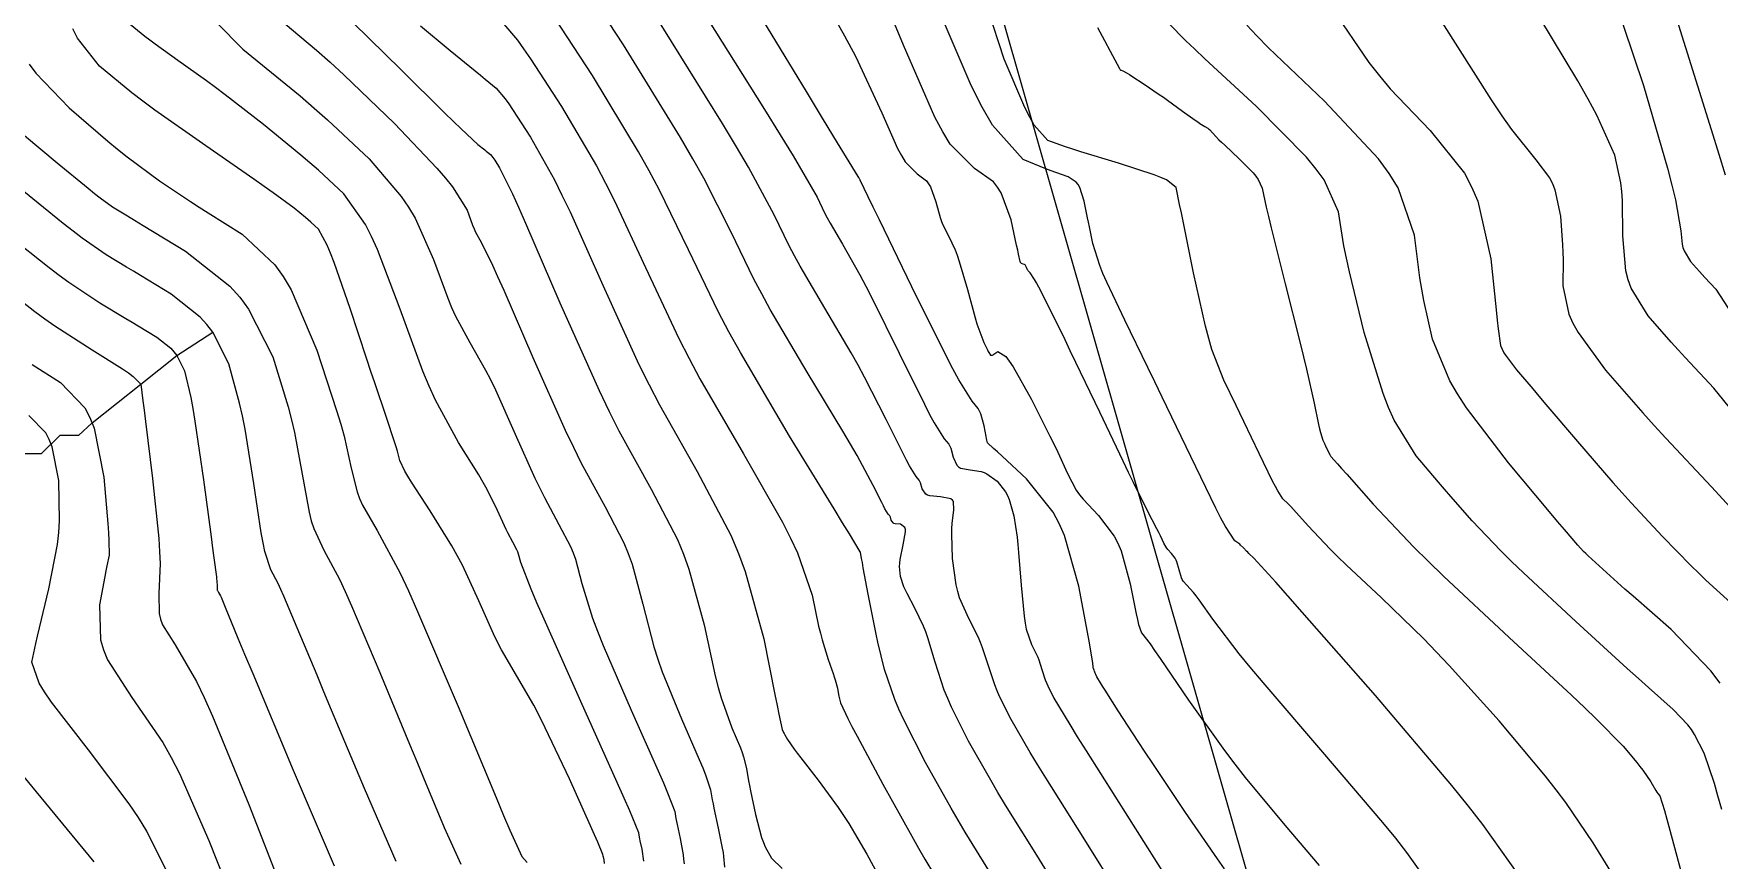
# Model space of a CAD drawing. Header units: metres. Extents: x 837117 to 838479, y 1189012 to 1191015.
# Drawn here: x 837875.6 to 837966.1, y 1189723.4 to 1189767.8 of the extents above; entities that cross this region are included whole.
import ezdxf

# ---------------------------------------------------------------- set-up
doc = ezdxf.new("R2010")
doc.units = ezdxf.units.M
doc.header["$LTSCALE"] = 0.3
for name, color, linetype in [('COTAS 10', 1, 'Continuous'), ('COTAS INT', 252, 'Continuous'), ('DRENAJE', 5, 'Continuous'), ('VIA1', 50, 'Continuous')]:
    doc.layers.add(name, color=color, linetype=linetype)

msp = doc.modelspace()

# ---------------------------------------------------------------- linework, layer by layer
at = {"layer": 'COTAS 10'}
for points in [[(837955.361, 1189722.611), (837953.435, 1189725.334), (837952.654, 1189726.328), (837951.765, 1189727.426), (837947.658, 1189732.258), (837943.731, 1189736.744), (837942.956, 1189737.624), (837942.316, 1189738.347), (837941.132, 1189739.648), (837940.862, 1189739.899), (837940.799, 1189739.96), (837940.742, 1189740.018), (837940.574, 1189740.194), (837940.421, 1189740.343), (837940.372, 1189740.384), (837940.319, 1189740.423), (837940.106, 1189740.564), (837939.601, 1189741.342), (837939.365, 1189741.784), (837939.088, 1189742.324), (837937.739, 1189745.094), (837936.209, 1189748.293), (837935.818, 1189749.103), (837935.44, 1189749.882), (837934.191, 1189752.422), (837933.224, 1189754.469), (837933.024, 1189754.937), (837932.853, 1189755.362), (837932.482, 1189756.539), (837932.302, 1189757.434), (837932.252, 1189757.68), (837932.202, 1189757.927), (837932.02, 1189758.812), (837931.777, 1189759.551), (837931.688, 1189759.704), (837931.59, 1189759.836), (837931.157, 1189760.125), (837930.485, 1189760.356), (837930.237, 1189760.45), (837929.961, 1189760.558), (837928.74, 1189761.054), (837927.082, 1189762.905), (837926.531, 1189763.867), (837925.94, 1189765.022), (837923.477, 1189770.816)], [(837945.36, 1189769.122), (837947.311, 1189766.266), (837947.874, 1189765.545), (837948.447, 1189764.854), (837950.6, 1189762.612), (837952.449, 1189760.312), (837952.83, 1189759.585), (837953.155, 1189758.819), (837953.857, 1189755.727), (837954.139, 1189752.976), (837954.2, 1189752.425), (837954.253, 1189751.964), (837954.381, 1189751.062), (837954.562, 1189750.676), (837954.648, 1189750.541), (837954.75, 1189750.393), (837955.246, 1189749.759), (837956.112, 1189748.733), (837956.446, 1189748.339), (837956.82, 1189747.896), (837958.515, 1189745.9), (837960.409, 1189743.713), (837960.909, 1189743.15), (837961.398, 1189742.606), (837963.08, 1189740.798), (837964.624, 1189739.227), (837965.027, 1189738.833), (837965.42, 1189738.456), (837966.75, 1189737.243)], [(837892.746, 1189768.391), (837895.33, 1189765.877), (837897.659, 1189763.563), (837898.141, 1189763.091), (837898.552, 1189762.693), (837899.447, 1189761.865), (837899.813, 1189761.569), (837899.89, 1189761.506), (837899.958, 1189761.451), (837900.114, 1189761.32), (837900.246, 1189761.164), (837900.297, 1189761.093), (837900.354, 1189761.01), (837900.615, 1189760.61), (837901.296, 1189759.206), (837901.618, 1189758.49), (837901.998, 1189757.632), (837903.852, 1189753.351), (837905.962, 1189748.649), (837906.503, 1189747.526), (837907.025, 1189746.481), (837908.756, 1189743.351), (837910.17, 1189740.635), (837910.493, 1189739.851), (837910.785, 1189739.053), (837911.593, 1189736.054), (837912.196, 1189733.327), (837912.359, 1189732.701), (837912.52, 1189732.13), (837913.088, 1189730.532), (837913.548, 1189729.446), (837913.64, 1189729.197), (837913.718, 1189728.972), (837913.874, 1189728.346), (837913.983, 1189727.677), (837914.032, 1189727.425), (837914.088, 1189727.143), (837914.359, 1189725.881), (837914.687, 1189724.638), (837914.78, 1189724.367), (837914.874, 1189724.128), (837915.221, 1189723.533), (837915.79, 1189722.978)], [(837933.944, 1189721.464), (837931.953, 1189724.651), (837929.956, 1189727.835), (837929.514, 1189728.555), (837929.12, 1189729.205), (837928.095, 1189730.967), (837927.475, 1189732.204), (837927.335, 1189732.522), (837927.21, 1189732.83), (837926.874, 1189733.857), (837926.562, 1189734.829), (837926.453, 1189735.103), (837926.332, 1189735.38), (837925.813, 1189736.395), (837925.323, 1189737.515), (837925.222, 1189737.858), (837925.136, 1189738.214), (837924.946, 1189739.62), (837924.901, 1189740.933), (837924.906, 1189741.231), (837924.917, 1189741.501), (837925.019, 1189742.239), (837925, 1189742.681), (837924.935, 1189742.764), (837924.845, 1189742.831), (837924.304, 1189742.928), (837923.721, 1189742.988), (837923.604, 1189743.031), (837923.507, 1189743.084), (837923.315, 1189743.37), (837923.226, 1189743.691), (837923.194, 1189743.766), (837923.157, 1189743.835), (837922.996, 1189744.034), (837922.636, 1189744.602), (837922.474, 1189744.902), (837922.285, 1189745.265), (837921.38, 1189747.095), (837920.218, 1189749.371), (837919.868, 1189750.015), (837919.505, 1189750.665), (837918.09, 1189753.065), (837916.762, 1189755.32), (837916.453, 1189755.879), (837916.17, 1189756.409), (837915.362, 1189758.09), (837913.986, 1189760.651), (837913.345, 1189761.737), (837912.591, 1189762.986), (837908.932, 1189768.858)], [(837875.334, 1189766.166), (837875.69, 1189765.691), (837877.482, 1189763.836), (837879.558, 1189762.04), (837880.093, 1189761.602), (837880.611, 1189761.19), (837882.336, 1189759.916), (837883.999, 1189758.804), (837884.478, 1189758.494), (837884.964, 1189758.183), (837886.785, 1189757.051), (837888.539, 1189755.402), (837888.984, 1189754.765), (837889.41, 1189754.05), (837890.801, 1189750.816), (837891.858, 1189747.565), (837892.074, 1189746.839), (837892.257, 1189746.189), (837892.638, 1189744.469), (837892.952, 1189743.209), (837893.091, 1189742.849), (837893.254, 1189742.485), (837894.032, 1189741.127), (837895.264, 1189738.832), (837895.712, 1189737.877), (837896.208, 1189736.782), (837898.386, 1189731.674), (837900.421, 1189726.778), (837900.826, 1189725.818), (837901.163, 1189725.029), (837901.808, 1189723.609), (837902.091, 1189723.29)], [(837875.495, 1189750.049), (837877.024, 1189749.068), (837878.327, 1189747.723), (837878.6, 1189747.205), (837878.833, 1189746.623), (837879.358, 1189743.997), (837879.567, 1189741.503), (837879.601, 1189741.006), (837879.626, 1189740.592), (837879.629, 1189739.794), (837879.512, 1189739.232), (837879.461, 1189738.967), (837879.401, 1189738.654), (837879.117, 1189737.13), (837879.178, 1189735.253), (837879.335, 1189734.718), (837879.554, 1189734.176), (837880.854, 1189732.162), (837882.523, 1189729.733), (837882.975, 1189728.929), (837883.422, 1189728.068), (837884.999, 1189724.484), (837886.307, 1189721.179)]]:
    msp.add_lwpolyline(points, dxfattribs=at)
at = {"layer": 'COTAS INT'}
for points in [[(837931.154, 1189720.949), (837929.468, 1189723.684), (837927.792, 1189726.379), (837927.382, 1189727.058), (837926.996, 1189727.708), (837925.797, 1189729.813), (837924.887, 1189731.629), (837924.682, 1189732.097), (837924.498, 1189732.549), (837924.005, 1189734.057), (837923.62, 1189735.358), (837923.504, 1189735.681), (837923.384, 1189735.987), (837922.918, 1189736.956), (837922.501, 1189737.74), (837922.411, 1189737.93), (837922.333, 1189738.107), (837922.144, 1189738.649), (837922.098, 1189739.192), (837922.109, 1189739.371), (837922.131, 1189739.562), (837922.298, 1189740.354), (837922.418, 1189741.055), (837922.41, 1189741.188), (837922.385, 1189741.295), (837922.147, 1189741.461), (837921.856, 1189741.49), (837921.798, 1189741.511), (837921.749, 1189741.538), (837921.653, 1189741.681), (837921.609, 1189741.841), (837921.593, 1189741.878), (837921.575, 1189741.913), (837921.494, 1189742.012), (837921.315, 1189742.295), (837921.234, 1189742.445), (837921.14, 1189742.626), (837920.688, 1189743.539), (837919.817, 1189745.15), (837919.458, 1189745.772), (837919.048, 1189746.47), (837917.142, 1189749.623), (837915.154, 1189752.997), (837914.693, 1189753.834), (837914.269, 1189754.628), (837913.06, 1189757.142), (837911.588, 1189760.047), (837910.999, 1189761.088), (837910.332, 1189762.23), (837907.269, 1189767.209), (837904.186, 1189771.928)], [(837939.549, 1189722.955), (837939.173, 1189723.486), (837937.464, 1189725.978), (837935.7, 1189728.605), (837935.29, 1189729.222), (837934.914, 1189729.791), (837933.838, 1189731.449), (837933.142, 1189732.549), (837933.006, 1189732.765), (837932.893, 1189732.944), (837932.69, 1189733.274), (837932.651, 1189733.352), (837932.642, 1189733.373), (837932.634, 1189733.392), (837932.613, 1189733.457), (837932.593, 1189733.518), (837932.586, 1189733.536), (837932.578, 1189733.553), (837932.546, 1189733.617), (837932.513, 1189733.715), (837932.505, 1189733.754), (837932.499, 1189733.797), (837932.48, 1189733.997), (837932.357, 1189734.773), (837932.284, 1189735.18), (837932.195, 1189735.671), (837931.732, 1189738.138), (837930.954, 1189740.854), (837930.665, 1189741.503), (837930.344, 1189742.105), (837928.92, 1189743.907), (837927.605, 1189745.119), (837927.354, 1189745.35), (837927.15, 1189745.536), (837926.821, 1189745.831), (837926.786, 1189745.972), (837926.768, 1189746.061), (837926.746, 1189746.171), (837926.639, 1189746.749), (837926.461, 1189747.391), (837926.395, 1189747.541), (837926.322, 1189747.679), (837925.999, 1189748.079), (837925.278, 1189749.215), (837924.954, 1189749.817), (837924.577, 1189750.544), (837922.764, 1189754.208), (837921.021, 1189757.812), (837920.687, 1189758.502), (837920.418, 1189759.057), (837919.986, 1189759.948), (837919.976, 1189759.965), (837919.974, 1189759.969), (837919.971, 1189759.973), (837919.965, 1189759.986), (837919.926, 1189760.051), (837919.903, 1189760.089), (837919.874, 1189760.134), (837919.726, 1189760.368), (837918.569, 1189762.266), (837917.904, 1189763.36), (837917.09, 1189764.701), (837912.904, 1189771.6)], [(837950.782, 1189721.833), (837949.349, 1189723.838), (837948.749, 1189724.594), (837948.061, 1189725.439), (837944.843, 1189729.215), (837941.627, 1189732.956), (837940.94, 1189733.778), (837940.342, 1189734.507), (837938.918, 1189736.367), (837938.19, 1189737.408), (837938.031, 1189737.621), (837937.89, 1189737.802), (837937.534, 1189738.183), (837937.327, 1189738.412), (837937.28, 1189738.498), (837937.237, 1189738.592), (837937.117, 1189739.012), (837936.999, 1189739.441), (837936.956, 1189739.541), (837936.91, 1189739.633), (837936.707, 1189739.898), (837936.504, 1189740.111), (837936.458, 1189740.171), (837936.416, 1189740.23), (837936.301, 1189740.445), (837936.114, 1189740.844), (837936.026, 1189741.019), (837935.924, 1189741.222), (837935.426, 1189742.189), (837934.668, 1189743.699), (837934.401, 1189744.244), (837934.109, 1189744.845), (837932.85, 1189747.474), (837931.572, 1189750.15), (837931.268, 1189750.781), (837930.987, 1189751.363), (837930.152, 1189753.067), (837929.572, 1189754.204), (837929.452, 1189754.429), (837929.348, 1189754.616), (837929.117, 1189754.967), (837929.012, 1189755.071), (837928.989, 1189755.102), (837928.968, 1189755.135), (837928.91, 1189755.259), (837928.857, 1189755.367), (837928.838, 1189755.388), (837928.818, 1189755.406), (837928.73, 1189755.44), (837928.647, 1189755.466), (837928.63, 1189755.479), (837928.615, 1189755.494), (837928.58, 1189755.569), (837928.493, 1189755.969), (837928.445, 1189756.189), (837928.387, 1189756.457), (837928.088, 1189757.817), (837927.563, 1189759.255), (837927.362, 1189759.572), (837927.136, 1189759.853), (837926.121, 1189760.572), (837924.824, 1189761.884), (837924.42, 1189762.539), (837923.998, 1189763.32), (837922.312, 1189767.192), (837920.5, 1189771.556)], [(837910.596, 1189770.508), (837914.851, 1189763.742), (837915.69, 1189762.386), (837916.383, 1189761.255), (837917.664, 1189759.038), (837918.071, 1189758.191), (837918.213, 1189757.924), (837918.369, 1189757.643), (837919.038, 1189756.507), (837919.962, 1189754.861), (837920.277, 1189754.258), (837920.619, 1189753.592), (837922.072, 1189750.651), (837923.431, 1189747.905), (837923.714, 1189747.36), (837923.957, 1189746.908), (837924.498, 1189746.057), (837924.74, 1189745.757), (837924.794, 1189745.653), (837924.844, 1189745.541), (837924.977, 1189745.06), (837925.175, 1189744.628), (837925.266, 1189744.547), (837925.372, 1189744.482), (837925.882, 1189744.386), (837926.477, 1189744.3), (837926.635, 1189744.241), (837926.791, 1189744.168), (837927.333, 1189743.78), (837927.792, 1189743.2), (837927.895, 1189743.006), (837927.988, 1189742.797), (837928.239, 1189741.922), (837928.411, 1189740.761), (837928.454, 1189740.371), (837928.495, 1189739.952), (837928.628, 1189738.194), (837928.785, 1189736.519), (837928.842, 1189736.152), (837928.905, 1189735.827), (837929.179, 1189735.006), (837929.455, 1189734.466), (837929.519, 1189734.32), (837929.578, 1189734.174), (837929.743, 1189733.657), (837929.922, 1189733.111), (837929.989, 1189732.947), (837930.063, 1189732.778), (837930.392, 1189732.121), (837931.243, 1189730.702), (837931.645, 1189730.052), (837932.12, 1189729.291), (837936.735, 1189721.978)], [(837884.048, 1189769.81), (837886.826, 1189766.979), (837889.901, 1189764.467), (837890.656, 1189763.819), (837891.37, 1189763.192), (837893.601, 1189761.097), (837895.323, 1189759.074), (837895.717, 1189758.491), (837896.075, 1189757.898), (837897.065, 1189755.676), (837897.822, 1189753.603), (837898.033, 1189753.104), (837898.245, 1189752.638), (837899.014, 1189751.228), (837899.858, 1189749.745), (837900.117, 1189749.233), (837900.387, 1189748.677), (837901.455, 1189746.305), (837902.508, 1189743.944), (837902.769, 1189743.395), (837903.017, 1189742.892), (837903.802, 1189741.455), (837904.416, 1189740.276), (837904.556, 1189739.935), (837904.683, 1189739.589), (837905.034, 1189738.287), (837905.601, 1189736.426), (837905.865, 1189735.727), (837906.174, 1189734.948), (837907.676, 1189731.474), (837909.132, 1189728.211), (837909.413, 1189727.566), (837909.64, 1189727.032), (837910.019, 1189726.038), (837910.083, 1189725.653), (837910.112, 1189725.504), (837910.146, 1189725.336), (837910.309, 1189724.578), (837910.466, 1189723.705), (837910.496, 1189723.466), (837910.52, 1189723.228)], [(837888.19, 1189769.086), (837890.774, 1189766.929), (837891.505, 1189766.279), (837892.242, 1189765.607), (837894.963, 1189762.989), (837897.243, 1189760.591), (837897.704, 1189760.058), (837898.09, 1189759.581), (837898.865, 1189758.329), (837899.158, 1189757.527), (837899.24, 1189757.335), (837899.322, 1189757.155), (837899.619, 1189756.61), (837900.227, 1189755.378), (837900.505, 1189754.765), (837900.831, 1189754.034), (837902.403, 1189750.412), (837904.142, 1189746.513), (837904.573, 1189745.607), (837904.983, 1189744.776), (837906.279, 1189742.403), (837907.293, 1189740.456), (837907.524, 1189739.893), (837907.734, 1189739.321), (837908.314, 1189737.17), (837908.899, 1189734.876), (837909.112, 1189734.214), (837909.347, 1189733.539), (837910.382, 1189731.003), (837911.34, 1189728.828), (837911.527, 1189728.381), (837911.679, 1189728.002), (837911.946, 1189727.192), (837912.036, 1189726.652), (837912.077, 1189726.443), (837912.124, 1189726.208), (837912.353, 1189725.144), (837912.573, 1189724.072), (837912.615, 1189723.831), (837912.648, 1189723.616), (837912.702, 1189723.042)], [(837926.983, 1189722.717), (837925.628, 1189724.923), (837925.251, 1189725.561), (837924.873, 1189726.211), (837923.5, 1189728.66), (837922.322, 1189730.964), (837922.067, 1189731.524), (837921.842, 1189732.05), (837921.286, 1189733.666), (837920.936, 1189735.133), (837920.841, 1189735.566), (837920.746, 1189736.01), (837920.413, 1189737.706), (837920.148, 1189739.13), (837920.098, 1189739.402), (837920.057, 1189739.621), (837919.991, 1189739.971), (837919.99, 1189739.976), (837919.989, 1189739.978), (837919.989, 1189739.98), (837919.987, 1189739.988), (837919.403, 1189740.945), (837919.036, 1189741.546), (837918.579, 1189742.291), (837916.187, 1189746.194), (837913.544, 1189750.679), (837912.93, 1189751.791), (837912.367, 1189752.848), (837910.758, 1189756.194), (837909.19, 1189759.444), (837908.654, 1189760.438), (837908.073, 1189761.474), (837905.605, 1189765.559), (837903.228, 1189769.199)], [(837960.307, 1189722.81), (837959.358, 1189724.359), (837957.895, 1189726.515), (837957.373, 1189727.204), (837956.801, 1189727.933), (837954.313, 1189730.901), (837951.629, 1189733.879), (837950.933, 1189734.615), (837950.258, 1189735.313), (837947.99, 1189737.512), (837946.089, 1189739.289), (837945.644, 1189739.721), (837945.236, 1189740.126), (837944.056, 1189741.37), (837943.269, 1189742.248), (837943.109, 1189742.422), (837942.972, 1189742.566), (837942.686, 1189742.835), (837942.415, 1189743.253), (837942.289, 1189743.491), (837942.14, 1189743.781), (837941.416, 1189745.268), (837940.594, 1189746.986), (837940.384, 1189747.421), (837940.181, 1189747.839), (837939.51, 1189749.203), (837938.882, 1189750.846), (837938.706, 1189751.44), (837938.529, 1189752.095), (837937.883, 1189754.959), (837937.345, 1189757.644), (837937.236, 1189758.186), (837937.145, 1189758.64), (837936.961, 1189759.548), (837936.444, 1189759.954), (837936.142, 1189760.091), (837935.771, 1189760.239), (837933.86, 1189760.863), (837931.843, 1189761.471), (837931.406, 1189761.609), (837931.02, 1189761.733), (837930.066, 1189762.074), (837929.334, 1189762.899), (837929.089, 1189763.329), (837928.826, 1189763.846), (837927.725, 1189766.442), (837926.832, 1189769.12)], [(837967.457, 1189746.776), (837965.832, 1189748.78), (837964.313, 1189750.398), (837963.924, 1189750.823), (837963.549, 1189751.238), (837962.31, 1189752.655), (837961.403, 1189754.137), (837961.237, 1189754.594), (837961.108, 1189755.071), (837960.95, 1189756.961), (837960.935, 1189758.855), (837960.897, 1189759.334), (837960.844, 1189759.794), (837960.528, 1189761.291), (837959.554, 1189763.43), (837959.087, 1189764.295), (837958.533, 1189765.277), (837955.82, 1189769.808)], [(837960.453, 1189769.825), (837962.057, 1189765.032), (837963.346, 1189760.586), (837963.589, 1189759.671), (837963.783, 1189758.893), (837964.073, 1189757.226), (837964.134, 1189756.503), (837964.183, 1189756.32), (837964.247, 1189756.145), (837964.594, 1189755.578), (837965.068, 1189755.036), (837965.212, 1189754.877), (837965.36, 1189754.714), (837965.942, 1189754.095), (837967.008, 1189752.453)], [(837963.59, 1189769.423), (837965.699, 1189762.666), (837966.11, 1189761.335), (837966.445, 1189760.238)], [(837908.359, 1189723.364), (837908.265, 1189724.011), (837908.168, 1189724.465), (837908.147, 1189724.565), (837908.13, 1189724.654), (837908.092, 1189724.884), (837907.602, 1189726.063), (837907.299, 1189726.75), (837906.925, 1189727.594), (837904.97, 1189731.946), (837903.001, 1189736.358), (837902.618, 1189737.24), (837902.304, 1189737.975), (837901.755, 1189739.403), (837901.632, 1189739.857), (837901.588, 1189739.977), (837901.539, 1189740.096), (837901.325, 1189740.507), (837901.052, 1189741.008), (837900.965, 1189741.183), (837900.874, 1189741.374), (837900.507, 1189742.197), (837899.944, 1189743.321), (837899.729, 1189743.701), (837899.489, 1189744.112), (837898.409, 1189745.847), (837897.168, 1189748.122), (837896.827, 1189748.874), (837896.486, 1189749.678), (837895.264, 1189753.023), (837894.06, 1189756.215), (837893.73, 1189756.923), (837893.403, 1189757.556), (837892.238, 1189759.205), (837890.875, 1189760.478), (837890.423, 1189760.872), (837889.939, 1189761.285), (837887.923, 1189762.927), (837885.864, 1189764.527), (837885.353, 1189764.913), (837884.868, 1189765.275), (837883.329, 1189766.375), (837882.103, 1189767.242), (837881.815, 1189767.456), (837881.548, 1189767.659), (837880.77, 1189768.301)], [(837896.37, 1189768.238), (837897.952, 1189766.906), (837899.307, 1189765.809), (837899.594, 1189765.575), (837899.843, 1189765.371), (837900.424, 1189764.887), (837900.91, 1189764.309), (837901.099, 1189764.047), (837901.312, 1189763.74), (837902.279, 1189762.26), (837903.555, 1189759.962), (837903.963, 1189759.14), (837904.395, 1189758.236), (837906.154, 1189754.299), (837908.097, 1189750.049), (837908.645, 1189748.948), (837909.198, 1189747.88), (837911.233, 1189744.299), (837913.036, 1189740.871), (837913.443, 1189739.9), (837913.81, 1189738.92), (837914.801, 1189735.301), (837915.398, 1189732.316), (837915.516, 1189731.735), (837915.613, 1189731.261), (837915.795, 1189730.436), (837915.867, 1189730.274), (837915.896, 1189730.218), (837915.928, 1189730.157), (837916.075, 1189729.897), (837916.431, 1189729.385), (837916.595, 1189729.165), (837916.788, 1189728.912), (837917.72, 1189727.717), (837918.8, 1189726.246), (837919.086, 1189725.819), (837919.366, 1189725.384), (837920.331, 1189723.739), (837921.154, 1189722.25)], [(837900.733, 1189768.454), (837901.574, 1189767.455), (837901.902, 1189767), (837902.27, 1189766.469), (837903.942, 1189763.909), (837905.814, 1189760.718), (837906.309, 1189759.789), (837906.793, 1189758.84), (837908.456, 1189755.246), (837910.232, 1189751.448), (837910.788, 1189750.37), (837911.371, 1189749.28), (837913.71, 1189745.246), (837915.807, 1189741.581), (837916.239, 1189740.723), (837916.606, 1189739.933), (837917.394, 1189737.645), (837917.751, 1189735.994), (837917.846, 1189735.605), (837917.94, 1189735.246), (837918.267, 1189734.196), (837918.536, 1189733.438), (837918.593, 1189733.264), (837918.642, 1189733.105), (837918.756, 1189732.657), (837918.822, 1189732.323), (837918.84, 1189732.236), (837918.859, 1189732.151), (837918.928, 1189731.862), (837919.319, 1189731.027), (837919.541, 1189730.598), (837919.812, 1189730.082), (837921.203, 1189727.506), (837922.749, 1189724.715), (837923.119, 1189724.064), (837923.464, 1189723.466), (837924.498, 1189721.75)], [(837918.48, 1189768.884), (837919.142, 1189767.689), (837919.722, 1189766.601), (837921.147, 1189763.569), (837921.984, 1189761.647), (837922.193, 1189761.26), (837922.394, 1189760.935), (837923.038, 1189760.284), (837923.546, 1189759.907), (837923.66, 1189759.754), (837923.764, 1189759.581), (837924.042, 1189758.784), (837924.273, 1189757.936), (837924.345, 1189757.731), (837924.422, 1189757.539), (837924.73, 1189756.954), (837925.088, 1189756.206), (837925.196, 1189755.911), (837925.308, 1189755.579), (837925.743, 1189754.065), (837926.158, 1189752.556), (837926.256, 1189752.228), (837926.348, 1189751.938), (837926.621, 1189751.216), (837926.815, 1189750.827), (837926.858, 1189750.749), (837926.895, 1189750.683), (837926.987, 1189750.549), (837927.085, 1189750.547), (837927.125, 1189750.564), (837927.17, 1189750.589), (837927.383, 1189750.742), (837927.81, 1189750.47), (837927.991, 1189750.226), (837928.199, 1189749.91), (837929.178, 1189748.16), (837930.179, 1189746.196), (837930.401, 1189745.745), (837930.599, 1189745.333), (837931.116, 1189744.181), (837931.593, 1189743.293), (837931.766, 1189743.048), (837931.956, 1189742.804), (837932.79, 1189741.924), (837933.627, 1189740.83), (837933.819, 1189740.451), (837933.994, 1189740.038), (837934.483, 1189738.269), (837934.807, 1189736.657), (837934.878, 1189736.343), (837934.941, 1189736.086), (837935.103, 1189735.634), (837935.556, 1189735.032), (837935.802, 1189734.68), (837936.102, 1189734.247), (837937.621, 1189732.015), (837939.547, 1189729.309), (837940.102, 1189728.577), (837940.667, 1189727.853), (837942.786, 1189725.302), (837944.638, 1189723.129)], [(837932.736, 1189768.138), (837933.108, 1189767.44), (837933.41, 1189766.874), (837933.906, 1189765.937), (837933.954, 1189765.875), (837933.973, 1189765.86), (837933.994, 1189765.848), (837934.088, 1189765.814), (837934.332, 1189765.689), (837934.447, 1189765.619), (837934.583, 1189765.533), (837935.246, 1189765.098), (837936.046, 1189764.55), (837936.268, 1189764.395), (837936.49, 1189764.238), (837937.297, 1189763.656), (837937.974, 1189763.169), (837938.115, 1189763.071), (837938.236, 1189762.99), (837938.503, 1189762.831), (837938.65, 1189762.743), (837938.694, 1189762.707), (837938.74, 1189762.665), (837938.921, 1189762.47), (837939.256, 1189762.119), (837939.4, 1189761.979), (837939.566, 1189761.82), (837940.347, 1189761.089), (837941.098, 1189760.329), (837941.245, 1189760.151), (837941.365, 1189759.987), (837941.576, 1189759.514), (837941.789, 1189758.496), (837941.911, 1189757.988), (837942.059, 1189757.383), (837942.818, 1189754.382), (837943.625, 1189751.185), (837943.802, 1189750.456), (837943.96, 1189749.795), (837944.366, 1189747.97), (837944.605, 1189746.825), (837944.658, 1189746.591), (837944.706, 1189746.394), (837944.829, 1189745.985), (837944.921, 1189745.797), (837944.949, 1189745.739), (837944.978, 1189745.679), (837945.092, 1189745.442), (837945.192, 1189745.237), (837945.212, 1189745.197), (837945.23, 1189745.164), (837945.267, 1189745.107), (837945.626, 1189744.708), (837945.846, 1189744.46), (837946.118, 1189744.153), (837947.537, 1189742.547), (837949.73, 1189740.234), (837950.489, 1189739.481), (837951.315, 1189738.679), (837954.849, 1189735.376), (837958.2, 1189732.279), (837958.911, 1189731.606), (837959.527, 1189731.014), (837960.968, 1189729.543), (837961.698, 1189728.673), (837961.866, 1189728.459), (837962.019, 1189728.257), (837962.448, 1189727.625), (837962.726, 1189727.17), (837962.784, 1189727.08), (837962.833, 1189727.006), (837962.943, 1189726.867), (837963.186, 1189726.091), (837963.319, 1189725.615), (837963.481, 1189725.027), (837964.306, 1189721.96)], [(837966.278, 1189726.141), (837966.064, 1189726.88), (837965.869, 1189727.533), (837965.321, 1189729.167), (837964.808, 1189730.176), (837964.635, 1189730.434), (837964.448, 1189730.683), (837963.663, 1189731.503), (837962.328, 1189732.692), (837961.796, 1189733.172), (837961.193, 1189733.718), (837958.426, 1189736.237), (837955.609, 1189738.859), (837954.973, 1189739.47), (837954.401, 1189740.03), (837952.857, 1189741.641), (837951.705, 1189742.96), (837951.38, 1189743.338), (837951.052, 1189743.72), (837949.846, 1189745.145), (837948.675, 1189747.046), (837948.369, 1189747.729), (837948.071, 1189748.48), (837947.063, 1189751.756), (837946.268, 1189755.014), (837946.105, 1189755.754), (837945.966, 1189756.423), (837945.67, 1189758.252), (837944.909, 1189759.953), (837944.477, 1189760.542), (837943.95, 1189761.182), (837941.248, 1189763.917), (837938.502, 1189766.468), (837937.947, 1189766.992), (837937.482, 1189767.436), (837936.542, 1189768.381)], [(837966.182, 1189732.92), (837965.676, 1189733.593), (837963.547, 1189735.817), (837961.514, 1189737.593), (837961.068, 1189737.984), (837960.674, 1189738.331), (837959.675, 1189739.224), (837959.094, 1189739.764), (837958.963, 1189739.891), (837958.845, 1189740.006), (837958.526, 1189740.339), (837957.813, 1189741.178), (837957.446, 1189741.613), (837957.006, 1189742.136), (837954.805, 1189744.758), (837952.548, 1189747.723), (837952.073, 1189748.461), (837951.663, 1189749.165), (837950.722, 1189751.409), (837950.261, 1189753.489), (837950.152, 1189754.089), (837950.052, 1189754.699), (837949.763, 1189756.989), (837948.878, 1189759.528), (837948.403, 1189760.295), (837947.828, 1189761.089), (837944.921, 1189764.19), (837941.923, 1189767.048), (837941.292, 1189767.69), (837940.746, 1189768.267)], [(837951.227, 1189768.433), (837953.875, 1189764.265), (837954.456, 1189763.4), (837954.971, 1189762.661), (837956.28, 1189761.034), (837957.016, 1189760.076), (837957.17, 1189759.759), (837957.302, 1189759.419), (837957.599, 1189758.002), (837957.713, 1189756.476), (837957.73, 1189756.068), (837957.741, 1189755.666), (837957.726, 1189754.263), (837958.045, 1189752.739), (837958.266, 1189752.26), (837958.544, 1189751.757), (837960.027, 1189749.732), (837962.03, 1189747.441), (837962.636, 1189746.769), (837963.265, 1189746.082), (837965.722, 1189743.465), (837967.905, 1189741.099)], [(837906.252, 1189723.233), (837906.221, 1189723.445), (837906.189, 1189723.593), (837906.183, 1189723.625), (837906.177, 1189723.655), (837906.165, 1189723.73), (837905.884, 1189724.382), (837905.709, 1189724.775), (837905.492, 1189725.26), (837904.358, 1189727.779), (837903.067, 1189730.53), (837902.751, 1189731.161), (837902.453, 1189731.736), (837901.527, 1189733.341), (837900.722, 1189734.709), (837900.501, 1189735.134), (837900.28, 1189735.58), (837899.488, 1189737.357), (837898.61, 1189739.258), (837898.335, 1189739.781), (837898.046, 1189740.304), (837896.89, 1189742.179), (837895.88, 1189743.73), (837895.685, 1189744.046), (837895.526, 1189744.315), (837895.256, 1189744.878), (837895.124, 1189745.384), (837895.053, 1189745.616), (837894.967, 1189745.888), (837894.529, 1189747.203), (837893.904, 1189749.057), (837893.699, 1189749.669), (837893.481, 1189750.324), (837892.581, 1189753.043), (837891.718, 1189755.522), (837891.523, 1189756.024), (837891.348, 1189756.448), (837890.876, 1189757.314), (837890.466, 1189757.696), (837890.33, 1189757.815), (837890.185, 1189757.939), (837889.578, 1189758.433), (837888.442, 1189759.268), (837887.963, 1189759.607), (837887.412, 1189759.994), (837884.826, 1189761.78), (837882.095, 1189763.71), (837881.452, 1189764.187), (837880.859, 1189764.64), (837879.126, 1189766.068), (837877.935, 1189767.572), (837877.683, 1189768.072)], [(837875.088, 1189762.341), (837876.852, 1189760.867), (837878.508, 1189759.51), (837878.854, 1189759.234), (837879.15, 1189759), (837879.809, 1189758.516), (837880.616, 1189758.027), (837881.005, 1189757.791), (837881.466, 1189757.511), (837883.729, 1189756.134), (837886.111, 1189754.251), (837886.648, 1189753.651), (837887.131, 1189753.017), (837888.43, 1189750.446), (837889.252, 1189747.768), (837889.435, 1189747.067), (837889.597, 1189746.383), (837890.377, 1189742.104), (837890.497, 1189741.653), (837890.627, 1189741.24), (837891.174, 1189740.075), (837892.005, 1189738.513), (837892.314, 1189737.851), (837892.658, 1189737.088), (837894.182, 1189733.505), (837895.776, 1189729.652), (837896.163, 1189728.72), (837896.526, 1189727.846), (837897.641, 1189725.178), (837898.524, 1189723.213)], [(837895.053, 1189723.345), (837893.351, 1189727.273), (837891.585, 1189731.483), (837891.177, 1189732.46), (837890.804, 1189733.354), (837889.745, 1189735.901), (837889.021, 1189737.604), (837888.858, 1189737.966), (837888.711, 1189738.28), (837888.316, 1189739.022), (837888, 1189739.995), (837887.903, 1189740.456), (837887.802, 1189740.999), (837887.403, 1189743.65), (837886.938, 1189746.577), (837886.795, 1189747.294), (837886.646, 1189747.971), (837886.059, 1189750.076), (837885.202, 1189751.771), (837884.884, 1189752.189), (837884.53, 1189752.584), (837882.959, 1189753.826), (837881.329, 1189754.817), (837880.939, 1189755.053), (837880.574, 1189755.274), (837879.476, 1189755.936), (837878.191, 1189756.831), (837877.709, 1189757.198), (837877.171, 1189757.617), (837874.772, 1189759.563)], [(837874.253, 1189756.965), (837876.412, 1189755.245), (837876.954, 1189754.839), (837877.472, 1189754.462), (837879.144, 1189753.356), (837880.533, 1189752.52), (837880.872, 1189752.316), (837881.193, 1189752.122), (837882.189, 1189751.518), (837882.949, 1189750.918), (837883.119, 1189750.727), (837883.273, 1189750.525), (837883.687, 1189749.706), (837884.028, 1189748.265), (837884.135, 1189747.672), (837884.248, 1189746.994), (837884.706, 1189743.841), (837885.112, 1189740.789), (837885.194, 1189740.175), (837885.262, 1189739.661), (837885.396, 1189738.637), (837885.43, 1189738.32), (837885.435, 1189738.251), (837885.438, 1189738.191), (837885.433, 1189738.042), (837885.434, 1189737.948), (837885.441, 1189737.922), (837885.45, 1189737.896), (837885.509, 1189737.802), (837885.611, 1189737.624), (837885.648, 1189737.545), (837885.689, 1189737.453), (837885.869, 1189737.014), (837886.555, 1189735.352), (837886.915, 1189734.49), (837887.349, 1189733.453), (837889.529, 1189728.256), (837891.717, 1189723.108)], [(837873.735, 1189754.368), (837875.638, 1189752.881), (837876.177, 1189752.493), (837876.72, 1189752.114), (837878.722, 1189750.828), (837880.362, 1189749.804), (837880.677, 1189749.59), (837880.931, 1189749.407), (837881.345, 1189748.995), (837881.452, 1189748.087), (837881.512, 1189747.591), (837881.586, 1189746.988), (837881.965, 1189743.928), (837882.301, 1189740.698), (837882.348, 1189739.987), (837882.375, 1189739.357), (837882.305, 1189737.746), (837882.317, 1189736.66), (837882.395, 1189736.36), (837882.507, 1189736.06), (837883.182, 1189734.982), (837884.328, 1189733.012), (837884.737, 1189732.15), (837885.185, 1189731.151), (837887.136, 1189726.401), (837888.915, 1189721.855)], [(837882.863, 1189722.568), (837881.659, 1189724.984), (837881.213, 1189725.707), (837880.719, 1189726.453), (837878.527, 1189729.342), (837876.532, 1189731.913), (837876.162, 1189732.459), (837875.87, 1189732.934), (837875.475, 1189734.049), (837875.69, 1189735.049), (837875.783, 1189735.45), (837875.891, 1189735.906), (837876.404, 1189738.001), (837876.855, 1189740.38), (837876.925, 1189741.015), (837876.971, 1189741.639), (837876.938, 1189743.806), (837876.575, 1189745.619), (837876.414, 1189746.021), (837876.226, 1189746.378), (837875.326, 1189747.307)], [(837878.828, 1189723.338), (837877.406, 1189725.06), (837876.482, 1189726.18), (837874.567, 1189728.503)]]:
    msp.add_lwpolyline(points, dxfattribs=at)
at = {"layer": 'DRENAJE'}
for p, q in [((837883.273, 1189750.525), (837885.202, 1189751.771)), ((837881.345, 1189748.995), (837883.273, 1189750.525)), ((837878.716, 1189746.914), (837881.345, 1189748.995)), ((837877.988, 1189746.238), (837878.716, 1189746.914))]:
    msp.add_line(p, q, dxfattribs=at)
msp.add_polyline3d([(837877.988, 1189746.238, 0), (837876.988, 1189746.238, 0), (837875.989, 1189745.238, 0), (837874.989, 1189745.238, 0)], dxfattribs=at)
at = {"layer": 'VIA1'}
msp.add_line((837884.147, 1189920.704), (837946.721, 1189701.894), dxfattribs=at)

doc.saveas('drawing.dxf')
